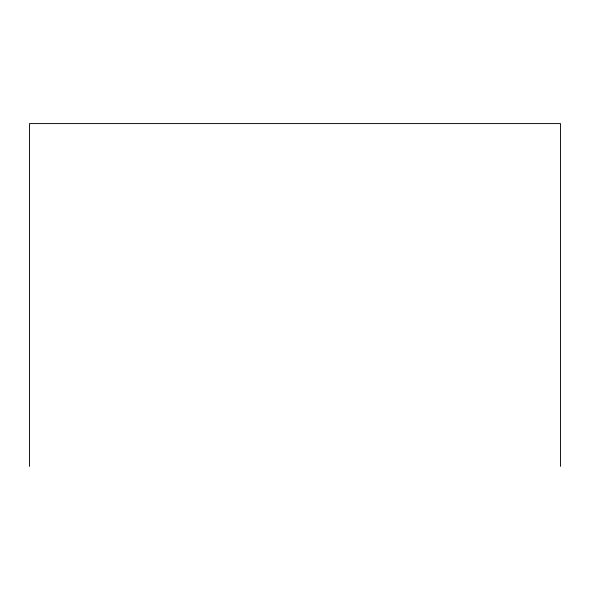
<?xml version="1.0" encoding="UTF-8"?>
<svg xmlns="http://www.w3.org/2000/svg" width="590" height="590" viewBox="0 0 590 590"><rect width="100%" height="100%" fill="white"/><g stroke="black" fill="none" stroke-linecap="round" stroke-linejoin="round"><path stroke-width="0.89" d="M560.5 466.41L560.5 123.59L29.5 123.59L29.5 466.41"/></g></svg>
